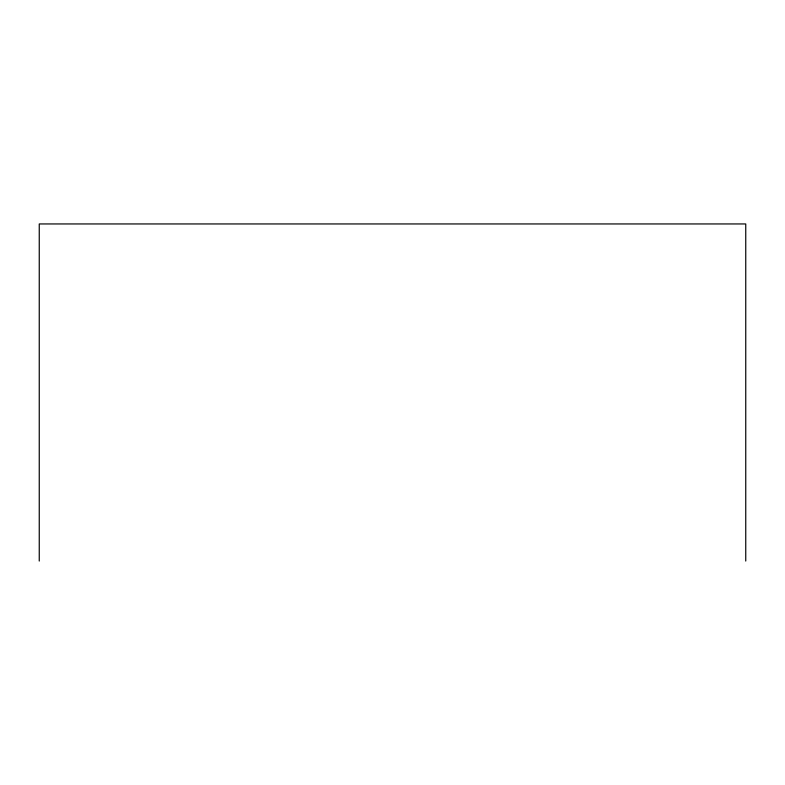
<?xml version="1.0" encoding="UTF-8"?>
<svg xmlns="http://www.w3.org/2000/svg" width="785" height="785" viewBox="0 0 785 785"><rect width="100%" height="100%" fill="white"/><g stroke="black" fill="none" stroke-linecap="round" stroke-linejoin="round"><path stroke-width="1.18" d="M745.75 561.049L745.75 223.951L39.25 223.951L39.25 561.049"/></g></svg>
